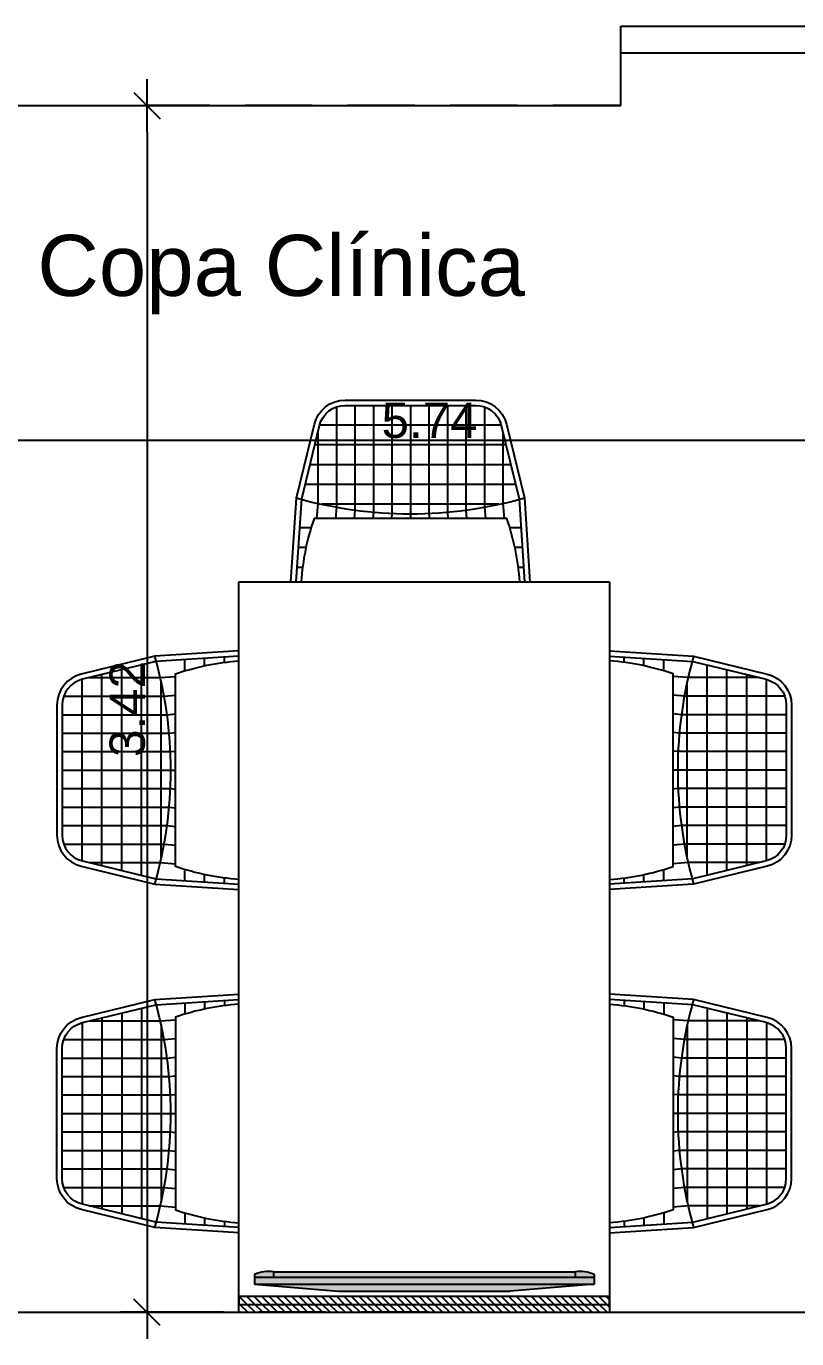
# Model space of a CAD drawing. Header units: millimetres. Extents: x 1573 to 2177, y 1587 to 1932.
# Drawn here: x 1902.498 to 1904.681, y 1911.055 to 1914.775 of the extents above; entities that cross this region are included whole.
import ezdxf
from ezdxf.enums import TextEntityAlignment as Align

# ---------------------------------------------------------------- set-up
doc = ezdxf.new("R2010")
doc.units = ezdxf.units.MM
doc.header["$LTSCALE"] = 0.03
doc.linetypes.add('HIDDEN', pattern=[9.525, 6.35, -3.175])
doc.layers.add('-HIDRO', color=8, linetype='Continuous')
doc.styles.add('ARIAL', font='arial.ttf')
doc.styles.get("Standard").update_dxf_attribs({"font": 'arial.ttf'})

# ---------------------------------------------------------------- blocks, each defined once
blk = doc.blocks.new('TICK1')
for p, q in [((0, 1), (0, -1)), ((0.5, 0.5), (-0.5, -0.5)), ((-1, 0), (1, 0))]:
    blk.add_line(p, q)

msp = doc.modelspace()

# ---------------------------------------------------------------- hatches: boundary and pattern name
at = {"layer": '-HIDRO'}
h = msp.add_hatch(color=256, dxfattribs=at)
h.paths.add_polyline_path([(1903.8686, 1911.1903), (1903.3827, 1911.1903), (1903.1446, 1911.21), (1904.1067, 1911.21)])
h.paths.add_polyline_path([(1903.1983, 1911.2296), (1903.1446, 1911.2296), (1903.1446, 1911.2373, -0.139997), (1903.1983, 1911.245)])
h.paths.add_polyline_path([(1904.0529, 1911.2296), (1903.1983, 1911.2296), (1903.1983, 1911.245), (1904.0529, 1911.245)])
h.paths.add_polyline_path([(1904.1067, 1911.2373), (1904.1067, 1911.2296), (1904.0529, 1911.2296), (1904.0529, 1911.245, -0.139997)])
h.paths.add_polyline_path([(1904.1067, 1911.21), (1903.1446, 1911.21), (1903.1446, 1911.2296), (1904.1067, 1911.2296)])

# ---------------------------------------------------------------- linework, layer by layer
for p, q in [((1904.1829, 1914.7753), (1905.0829, 1914.7753)), ((1904.1829, 1914.5503), (1904.1829, 1914.7753)), ((1904.1829, 1914.7003), (1905.0829, 1914.7003)), ((1900.7704, 1914.5503), (1904.1829, 1914.5503)), ((1902.8404, 1914.4753), (1902.8404, 1911.2053)), ((1903.3767, 1913.6965), (1903.3767, 1913.4121)), ((1903.4292, 1913.7008), (1903.4292, 1913.4039)), ((1903.4816, 1913.7008), (1903.4816, 1913.398)), ((1903.534, 1913.7008), (1903.534, 1913.3934)), ((1903.5864, 1913.7008), (1903.5864, 1913.3934)), ((1903.6389, 1913.7008), (1903.6389, 1913.3934)), ((1903.6913, 1913.7008), (1903.6913, 1913.398)), ((1903.7437, 1913.7008), (1903.7437, 1913.4039)), ((1903.7961, 1913.6965), (1903.7961, 1913.4121)), ((1903.8435, 1913.6449), (1903.3293, 1913.6449)), ((1903.3243, 1913.6242), (1903.3243, 1913.4228)), ((1903.8486, 1913.6242), (1903.8486, 1913.4228)), ((1900.8454, 1913.6023), (1906.4359, 1913.6023)), ((1903.8572, 1913.5887), (1903.3157, 1913.5887)), ((1903.8708, 1913.5326), (1903.302, 1913.5326)), ((1903.8845, 1913.4764), (1903.2884, 1913.4764)), ((1903.3243, 1913.4228), (1903.3207, 1913.3799)), ((1903.8373, 1913.4203), (1903.3355, 1913.4203)), ((1903.8486, 1913.4228), (1903.8521, 1913.3799)), ((1903.3767, 1913.4121), (1903.3741, 1913.3799)), ((1903.4292, 1913.4039), (1903.4272, 1913.3799)), ((1903.4816, 1913.398), (1903.4801, 1913.3799)), ((1903.534, 1913.3934), (1903.5329, 1913.3799)), ((1903.5864, 1913.3934), (1903.5864, 1913.3799)), ((1903.6389, 1913.3934), (1903.64, 1913.3799)), ((1903.6913, 1913.398), (1903.6928, 1913.3799)), ((1903.7437, 1913.4039), (1903.7457, 1913.3799)), ((1903.7961, 1913.4121), (1903.7988, 1913.3799)), ((1903.3049, 1913.3537), (1903.2731, 1913.3537)), ((1903.8997, 1913.3537), (1903.868, 1913.3537)), ((1903.2905, 1913.2975), (1903.2694, 1913.2975)), ((1903.9035, 1913.2975), (1903.8824, 1913.2975)), ((1903.2808, 1913.2414), (1903.2657, 1913.2414)), ((1903.9072, 1913.2414), (1903.892, 1913.2414)), ((1903.1006, 1911.1303), (1903.1006, 1913.2003)), ((1903.1006, 1913.2003), (1904.1506, 1913.2003)), ((1904.1506, 1913.2003), (1904.1506, 1911.1303)), ((1902.9473, 1912.9484), (1902.9473, 1912.9801)), ((1903.0034, 1912.9628), (1903.0034, 1912.9839)), ((1903.0595, 1912.9724), (1903.0595, 1912.9876)), ((1904.1917, 1912.9724), (1904.1917, 1912.9876)), ((1904.2479, 1912.9628), (1904.2479, 1912.9839)), ((1904.304, 1912.9484), (1904.304, 1912.9801)), ((1902.7122, 1912.3961), (1902.7122, 1912.9376)), ((1902.7684, 1912.3824), (1902.7684, 1912.9512)), ((1902.8245, 1912.3688), (1902.8245, 1912.9649)), ((1904.4268, 1912.3688), (1904.4268, 1912.9649)), ((1904.4829, 1912.3824), (1904.4829, 1912.9512)), ((1904.5391, 1912.3961), (1904.5391, 1912.9376)), ((1902.6561, 1912.4097), (1902.6561, 1912.9239)), ((1902.6767, 1912.929), (1902.8781, 1912.929)), ((1902.8781, 1912.929), (1902.921, 1912.9325)), ((1902.8806, 1912.4159), (1902.8806, 1912.9177)), ((1904.3731, 1912.929), (1904.3303, 1912.9325)), ((1904.3706, 1912.4159), (1904.3706, 1912.9177)), ((1904.5746, 1912.929), (1904.3731, 1912.929)), ((1904.5952, 1912.4097), (1904.5952, 1912.9239)), ((1902.6044, 1912.8765), (1902.8888, 1912.8765)), ((1902.8888, 1912.8765), (1902.921, 1912.8792)), ((1904.3625, 1912.8765), (1904.3303, 1912.8792)), ((1904.6468, 1912.8765), (1904.3625, 1912.8765)), ((1902.6001, 1912.8241), (1902.8971, 1912.8241)), ((1902.8971, 1912.8241), (1902.921, 1912.8261)), ((1904.3542, 1912.8241), (1904.3303, 1912.8261)), ((1904.6512, 1912.8241), (1904.3542, 1912.8241)), ((1902.6001, 1912.7717), (1902.9029, 1912.7717)), ((1902.9029, 1912.7717), (1902.921, 1912.7732)), ((1904.3484, 1912.7717), (1904.3303, 1912.7732)), ((1904.6512, 1912.7717), (1904.3484, 1912.7717)), ((1902.6001, 1912.7193), (1902.9076, 1912.7193)), ((1902.9076, 1912.7193), (1902.921, 1912.7204)), ((1904.3437, 1912.7193), (1904.3303, 1912.7204)), ((1904.6512, 1912.7193), (1904.3437, 1912.7193)), ((1902.6001, 1912.6668), (1902.9076, 1912.6668)), ((1902.9076, 1912.6668), (1902.921, 1912.6668)), ((1904.3437, 1912.6668), (1904.3303, 1912.6668)), ((1904.6512, 1912.6668), (1904.3437, 1912.6668)), ((1902.6001, 1912.6144), (1902.9076, 1912.6144)), ((1902.9076, 1912.6144), (1902.921, 1912.6133)), ((1904.3437, 1912.6144), (1904.3303, 1912.6133)), ((1904.6512, 1912.6144), (1904.3437, 1912.6144)), ((1902.6001, 1912.562), (1902.9029, 1912.562)), ((1902.9029, 1912.562), (1902.921, 1912.5605)), ((1904.3484, 1912.562), (1904.3303, 1912.5605)), ((1904.6512, 1912.562), (1904.3484, 1912.562)), ((1902.6001, 1912.5096), (1902.8971, 1912.5096)), ((1902.8971, 1912.5096), (1902.921, 1912.5076)), ((1904.3542, 1912.5096), (1904.3303, 1912.5076)), ((1904.6512, 1912.5096), (1904.3542, 1912.5096)), ((1902.6044, 1912.4571), (1902.8888, 1912.4571)), ((1902.8888, 1912.4571), (1902.921, 1912.4545)), ((1904.3625, 1912.4571), (1904.3303, 1912.4545)), ((1904.6468, 1912.4571), (1904.3625, 1912.4571)), ((1902.6767, 1912.4047), (1902.8781, 1912.4047)), ((1902.8781, 1912.4047), (1902.921, 1912.4011)), ((1902.9473, 1912.3535), (1902.9473, 1912.3853)), ((1904.304, 1912.3535), (1904.304, 1912.3853)), ((1904.3731, 1912.4047), (1904.3303, 1912.4011)), ((1904.5746, 1912.4047), (1904.3731, 1912.4047)), ((1903.0034, 1912.3498), (1903.0034, 1912.3709)), ((1903.0595, 1912.3461), (1903.0595, 1912.3612)), ((1904.1917, 1912.3461), (1904.1917, 1912.3612)), ((1904.2479, 1912.3498), (1904.2479, 1912.3709)), ((1902.9473, 1912.0071), (1902.9473, 1911.9753)), ((1903.0034, 1912.0108), (1903.0034, 1911.9897)), ((1903.0595, 1912.0145), (1903.0595, 1911.9994)), ((1904.1917, 1912.0145), (1904.1917, 1911.9994)), ((1904.2479, 1912.0108), (1904.2479, 1911.9897)), ((1904.304, 1912.0071), (1904.304, 1911.9753)), ((1902.7684, 1911.9782), (1902.7684, 1911.4094)), ((1902.8245, 1911.9918), (1902.8245, 1911.3957)), ((1904.4268, 1911.9918), (1904.4268, 1911.3957)), ((1904.4829, 1911.9782), (1904.4829, 1911.4094)), ((1902.6561, 1911.9509), (1902.6561, 1911.4367)), ((1902.6767, 1911.9559), (1902.8781, 1911.9559)), ((1902.7122, 1911.9645), (1902.7122, 1911.423)), ((1902.8781, 1911.9559), (1902.921, 1911.9594)), ((1902.8806, 1911.9447), (1902.8806, 1911.4429)), ((1904.3731, 1911.9559), (1904.3303, 1911.9594)), ((1904.3706, 1911.9447), (1904.3706, 1911.4429)), ((1904.5746, 1911.9559), (1904.3731, 1911.9559)), ((1904.5391, 1911.9645), (1904.5391, 1911.423)), ((1904.5952, 1911.9509), (1904.5952, 1911.4367)), ((1902.6044, 1911.9035), (1902.8888, 1911.9035)), ((1902.8888, 1911.9035), (1902.921, 1911.9061)), ((1904.3625, 1911.9035), (1904.3303, 1911.9061)), ((1904.6468, 1911.9035), (1904.3625, 1911.9035)), ((1902.6001, 1911.851), (1902.8971, 1911.851)), ((1902.8971, 1911.851), (1902.921, 1911.853)), ((1904.3542, 1911.851), (1904.3303, 1911.853)), ((1904.6512, 1911.851), (1904.3542, 1911.851)), ((1902.6001, 1911.7986), (1902.9029, 1911.7986)), ((1902.9029, 1911.7986), (1902.921, 1911.8001)), ((1904.3484, 1911.7986), (1904.3303, 1911.8001)), ((1904.6512, 1911.7986), (1904.3484, 1911.7986)), ((1902.6001, 1911.7462), (1902.9076, 1911.7462)), ((1902.9076, 1911.7462), (1902.921, 1911.7473)), ((1904.3437, 1911.7462), (1904.3303, 1911.7473)), ((1904.6512, 1911.7462), (1904.3437, 1911.7462)), ((1902.6001, 1911.6938), (1902.9076, 1911.6938)), ((1902.9076, 1911.6938), (1902.921, 1911.6938)), ((1904.3437, 1911.6938), (1904.3303, 1911.6938)), ((1904.6512, 1911.6938), (1904.3437, 1911.6938)), ((1902.6001, 1911.6413), (1902.9076, 1911.6413)), ((1902.9076, 1911.6413), (1902.921, 1911.6402)), ((1904.3437, 1911.6413), (1904.3303, 1911.6402)), ((1904.6512, 1911.6413), (1904.3437, 1911.6413)), ((1902.6001, 1911.5889), (1902.9029, 1911.5889)), ((1902.9029, 1911.5889), (1902.921, 1911.5874)), ((1904.3484, 1911.5889), (1904.3303, 1911.5874)), ((1904.6512, 1911.5889), (1904.3484, 1911.5889)), ((1902.6001, 1911.5365), (1902.8971, 1911.5365)), ((1902.8971, 1911.5365), (1902.921, 1911.5345)), ((1904.3542, 1911.5365), (1904.3303, 1911.5345)), ((1904.6512, 1911.5365), (1904.3542, 1911.5365)), ((1902.6044, 1911.4841), (1902.8888, 1911.4841)), ((1902.8888, 1911.4841), (1902.921, 1911.4814)), ((1904.3625, 1911.4841), (1904.3303, 1911.4814)), ((1904.6468, 1911.4841), (1904.3625, 1911.4841)), ((1902.6767, 1911.4316), (1902.8781, 1911.4316)), ((1902.8781, 1911.4316), (1902.921, 1911.4281)), ((1902.9473, 1911.4122), (1902.9473, 1911.3804)), ((1904.304, 1911.4122), (1904.304, 1911.3804)), ((1904.3731, 1911.4316), (1904.3303, 1911.4281)), ((1904.5746, 1911.4316), (1904.3731, 1911.4316)), ((1903.0034, 1911.3978), (1903.0034, 1911.3767)), ((1903.0595, 1911.3882), (1903.0595, 1911.373)), ((1904.1917, 1911.3882), (1904.1917, 1911.373)), ((1904.2479, 1911.3978), (1904.2479, 1911.3767)), ((1903.1446, 1911.2373), (1903.1446, 1911.2296)), ((1903.1446, 1911.2296), (1903.1446, 1911.21)), ((1903.1446, 1911.2296), (1904.1067, 1911.2296)), ((1903.1983, 1911.245), (1904.0529, 1911.245)), ((1903.1983, 1911.245), (1903.1983, 1911.2296)), ((1904.0529, 1911.245), (1904.0529, 1911.2296)), ((1904.1067, 1911.2373), (1904.1067, 1911.2296)), ((1904.1067, 1911.2296), (1904.1067, 1911.21)), ((1903.1446, 1911.21), (1904.1067, 1911.21)), ((1903.1446, 1911.21), (1903.3827, 1911.1903)), ((1903.3827, 1911.1903), (1903.8686, 1911.1903)), ((1904.1067, 1911.21), (1903.8686, 1911.1903)), ((1904.1506, 1911.1753), (1903.1006, 1911.1753)), ((1903.1006, 1911.1753), (1903.1006, 1911.1528)), ((1903.103, 1911.1528), (1903.1006, 1911.1551)), ((1903.1006, 1911.1528), (1904.1506, 1911.1528)), ((1903.1006, 1911.1303), (1903.1006, 1911.1528)), ((1903.1242, 1911.1528), (1903.1017, 1911.1753)), ((1903.1255, 1911.1303), (1903.103, 1911.1528)), ((1903.1454, 1911.1528), (1903.1229, 1911.1753)), ((1903.1467, 1911.1303), (1903.1242, 1911.1528)), ((1903.1666, 1911.1528), (1903.1441, 1911.1753)), ((1903.1679, 1911.1303), (1903.1454, 1911.1528)), ((1903.1878, 1911.1528), (1903.1653, 1911.1753)), ((1903.1891, 1911.1303), (1903.1666, 1911.1528)), ((1903.209, 1911.1528), (1903.1865, 1911.1753)), ((1903.2103, 1911.1303), (1903.1878, 1911.1528)), ((1903.2303, 1911.1528), (1903.2078, 1911.1753)), ((1903.2315, 1911.1303), (1903.209, 1911.1528)), ((1903.2515, 1911.1528), (1903.229, 1911.1753)), ((1903.2528, 1911.1303), (1903.2303, 1911.1528)), ((1903.2727, 1911.1528), (1903.2502, 1911.1753)), ((1903.274, 1911.1303), (1903.2515, 1911.1528)), ((1903.2939, 1911.1528), (1903.2714, 1911.1753)), ((1903.2952, 1911.1303), (1903.2727, 1911.1528)), ((1903.3151, 1911.1528), (1903.2926, 1911.1753)), ((1903.3164, 1911.1303), (1903.2939, 1911.1528)), ((1903.3363, 1911.1528), (1903.3138, 1911.1753)), ((1903.3376, 1911.1303), (1903.3151, 1911.1528)), ((1903.3575, 1911.1528), (1903.335, 1911.1753)), ((1903.3588, 1911.1303), (1903.3363, 1911.1528)), ((1903.3787, 1911.1528), (1903.3562, 1911.1753)), ((1903.38, 1911.1303), (1903.3575, 1911.1528)), ((1903.4, 1911.1528), (1903.3775, 1911.1753)), ((1903.4012, 1911.1303), (1903.3787, 1911.1528)), ((1903.4212, 1911.1528), (1903.3987, 1911.1753)), ((1903.4225, 1911.1303), (1903.4, 1911.1528)), ((1903.4424, 1911.1528), (1903.4199, 1911.1753)), ((1903.4437, 1911.1303), (1903.4212, 1911.1528)), ((1903.4636, 1911.1528), (1903.4411, 1911.1753)), ((1903.4649, 1911.1303), (1903.4424, 1911.1528)), ((1903.4848, 1911.1528), (1903.4623, 1911.1753)), ((1903.4861, 1911.1303), (1903.4636, 1911.1528)), ((1903.506, 1911.1528), (1903.4835, 1911.1753)), ((1903.5073, 1911.1303), (1903.4848, 1911.1528)), ((1903.5272, 1911.1528), (1903.5047, 1911.1753)), ((1903.5285, 1911.1303), (1903.506, 1911.1528)), ((1903.5485, 1911.1528), (1903.526, 1911.1753)), ((1903.5497, 1911.1303), (1903.5272, 1911.1528)), ((1903.5697, 1911.1528), (1903.5472, 1911.1753)), ((1903.571, 1911.1303), (1903.5485, 1911.1528)), ((1903.5909, 1911.1528), (1903.5684, 1911.1753)), ((1903.5922, 1911.1303), (1903.5697, 1911.1528)), ((1903.6121, 1911.1528), (1903.5896, 1911.1753)), ((1903.6134, 1911.1303), (1903.5909, 1911.1528)), ((1903.6333, 1911.1528), (1903.6108, 1911.1753)), ((1903.6346, 1911.1303), (1903.6121, 1911.1528)), ((1903.6545, 1911.1528), (1903.632, 1911.1753)), ((1903.6558, 1911.1303), (1903.6333, 1911.1528)), ((1903.6757, 1911.1528), (1903.6532, 1911.1753)), ((1903.677, 1911.1303), (1903.6545, 1911.1528)), ((1903.6969, 1911.1528), (1903.6744, 1911.1753)), ((1903.6982, 1911.1303), (1903.6757, 1911.1528)), ((1903.7182, 1911.1528), (1903.6957, 1911.1753)), ((1903.7194, 1911.1303), (1903.6969, 1911.1528)), ((1903.7394, 1911.1528), (1903.7169, 1911.1753)), ((1903.7407, 1911.1303), (1903.7182, 1911.1528)), ((1903.7606, 1911.1528), (1903.7381, 1911.1753)), ((1903.7619, 1911.1303), (1903.7394, 1911.1528)), ((1903.7818, 1911.1528), (1903.7593, 1911.1753)), ((1903.7831, 1911.1303), (1903.7606, 1911.1528)), ((1903.803, 1911.1528), (1903.7805, 1911.1753)), ((1903.8043, 1911.1303), (1903.7818, 1911.1528)), ((1903.8242, 1911.1528), (1903.8017, 1911.1753)), ((1903.8255, 1911.1303), (1903.803, 1911.1528)), ((1903.8454, 1911.1528), (1903.8229, 1911.1753)), ((1903.8467, 1911.1303), (1903.8242, 1911.1528)), ((1903.8667, 1911.1528), (1903.8442, 1911.1753)), ((1903.8679, 1911.1303), (1903.8454, 1911.1528)), ((1903.8879, 1911.1528), (1903.8654, 1911.1753)), ((1903.8892, 1911.1303), (1903.8667, 1911.1528)), ((1903.9091, 1911.1528), (1903.8866, 1911.1753)), ((1903.9104, 1911.1303), (1903.8879, 1911.1528)), ((1903.9303, 1911.1528), (1903.9078, 1911.1753)), ((1903.9316, 1911.1303), (1903.9091, 1911.1528)), ((1903.9515, 1911.1528), (1903.929, 1911.1753)), ((1903.9528, 1911.1303), (1903.9303, 1911.1528)), ((1903.9727, 1911.1528), (1903.9502, 1911.1753)), ((1903.974, 1911.1303), (1903.9515, 1911.1528)), ((1903.9939, 1911.1528), (1903.9714, 1911.1753)), ((1903.9952, 1911.1303), (1903.9727, 1911.1528)), ((1904.0151, 1911.1528), (1903.9926, 1911.1753)), ((1904.0164, 1911.1303), (1903.9939, 1911.1528)), ((1904.0364, 1911.1528), (1904.0139, 1911.1753)), ((1904.0376, 1911.1303), (1904.0151, 1911.1528)), ((1904.0576, 1911.1528), (1904.0351, 1911.1753)), ((1904.0589, 1911.1303), (1904.0364, 1911.1528)), ((1904.0788, 1911.1528), (1904.0563, 1911.1753)), ((1904.0801, 1911.1303), (1904.0576, 1911.1528)), ((1904.1, 1911.1528), (1904.0775, 1911.1753)), ((1904.1013, 1911.1303), (1904.0788, 1911.1528)), ((1904.1212, 1911.1528), (1904.0987, 1911.1753)), ((1904.1225, 1911.1303), (1904.1, 1911.1528)), ((1904.1424, 1911.1528), (1904.1199, 1911.1753)), ((1904.1437, 1911.1303), (1904.1212, 1911.1528)), ((1904.1506, 1911.1658), (1904.1411, 1911.1753)), ((1904.1506, 1911.1446), (1904.1424, 1911.1528)), ((1904.1506, 1911.1528), (1904.1506, 1911.1753)), ((1904.1506, 1911.1528), (1904.1506, 1911.1303)), ((1900.7704, 1911.1303), (1906.5109, 1911.1303)), ((1903.1043, 1911.1303), (1903.1006, 1911.1339))]:
    msp.add_line(p, q, dxfattribs=at)
at = {"layer": '-HIDRO', "linetype": 'HIDDEN'}
for p, q in [((1904.1799, 1914.5503), (1902.8314, 1914.5503)), ((1903.6376, 1911.1303), (1902.8314, 1911.1303))]:
    msp.add_line(p, q, dxfattribs=at)
at = {"layer": '-HIDRO'}
for points in [[(1903.2479, 1913.2003), (1903.2637, 1913.4383), (1903.3144, 1913.6471, -0.345989), (1903.4019, 1913.7158), (1903.771, 1913.7158, -0.345989), (1903.8584, 1913.6471), (1903.9092, 1913.4383), (1903.9249, 1913.2003)], [(1903.2629, 1913.2003), (1903.2786, 1913.436), (1903.329, 1913.6436, -0.345989), (1903.4019, 1913.7008), (1903.771, 1913.7008, -0.345989), (1903.8439, 1913.6436), (1903.8943, 1913.436), (1903.9099, 1913.2003)], [(1903.8961, 1913.2003, 0.065364), (1903.8595, 1913.3799), (1903.3133, 1913.3799, 0.065364), (1903.2767, 1913.2003, 0.065364)], [(1903.1006, 1913.0053), (1902.8626, 1912.9896), (1902.6538, 1912.9388, 0.345989), (1902.5851, 1912.8514), (1902.5851, 1912.4823, 0.345989), (1902.6538, 1912.3948), (1902.8626, 1912.3441), (1903.1006, 1912.3283)], [(1903.1006, 1912.9903), (1902.8649, 1912.9747), (1902.6574, 1912.9243, 0.345989), (1902.6001, 1912.8514), (1902.6001, 1912.4823, 0.345989), (1902.6574, 1912.4094), (1902.8649, 1912.359), (1903.1006, 1912.3433)], [(1903.1006, 1912.3571, -0.065364), (1902.921, 1912.3937), (1902.921, 1912.9399, -0.065364), (1903.1006, 1912.9765, -0.065364)], [(1904.1506, 1913.0053), (1904.3886, 1912.9896), (1904.5974, 1912.9388, -0.345989), (1904.6662, 1912.8514), (1904.6662, 1912.4823, -0.345989), (1904.5974, 1912.3948), (1904.3886, 1912.3441), (1904.1506, 1912.3283)], [(1904.1506, 1912.9903), (1904.3863, 1912.9747), (1904.5939, 1912.9243, -0.345989), (1904.6512, 1912.8514), (1904.6512, 1912.4823, -0.345989), (1904.5939, 1912.4094), (1904.3863, 1912.359), (1904.1506, 1912.3433)], [(1904.1506, 1912.3571, 0.065364), (1904.3303, 1912.3937), (1904.3303, 1912.9399, 0.065364), (1904.1506, 1912.9765, 0.065364)], [(1903.1006, 1911.3553), (1902.8626, 1911.371), (1902.6538, 1911.4218, -0.345989), (1902.5851, 1911.5092), (1902.5851, 1911.8783, -0.345989), (1902.6538, 1911.9658), (1902.8626, 1912.0165), (1903.1006, 1912.0323)], [(1903.1006, 1911.3703), (1902.8649, 1911.3859), (1902.6574, 1911.4363, -0.345989), (1902.6001, 1911.5092), (1902.6001, 1911.8783, -0.345989), (1902.6574, 1911.9512), (1902.8649, 1912.0016), (1903.1006, 1912.0172)], [(1904.1506, 1911.3553), (1904.3886, 1911.371), (1904.5974, 1911.4218, 0.345989), (1904.6662, 1911.5092), (1904.6662, 1911.8783, 0.345989), (1904.5974, 1911.9658), (1904.3886, 1912.0165), (1904.1506, 1912.0323)], [(1904.1506, 1911.3703), (1904.3863, 1911.3859), (1904.5939, 1911.4363, 0.345989), (1904.6512, 1911.5092), (1904.6512, 1911.8783, 0.345989), (1904.5939, 1911.9512), (1904.3863, 1912.0016), (1904.1506, 1912.0172)], [(1903.1006, 1912.0035, 0.065364), (1902.921, 1911.9669), (1902.921, 1911.4207, 0.065364), (1903.1006, 1911.3841, 0.065364)], [(1904.1506, 1912.0035, -0.065364), (1904.3303, 1911.9669), (1904.3303, 1911.4207, -0.065364), (1904.1506, 1911.3841, -0.065364)]]:
    msp.add_lwpolyline(points, format="xyb", dxfattribs=at)
for centre, radius, start, end in [((1903.5864, 1914.5752), 1.1818, 254.1516, 285.8484), ((1901.7257, 1912.6668), 1.1818, 344.1516, 15.8484), ((1905.5255, 1912.6668), 1.1818, 164.1516, 195.8484), ((1901.7257, 1911.6938), 1.1818, 344.1516, 15.8484), ((1905.5255, 1911.6938), 1.1818, 164.1516, 195.8484), ((1903.1849, 1911.147), 0.0989, 82.1878, 114.0655), ((1904.0664, 1911.147), 0.0989, 65.9345, 97.8122)]:
    msp.add_arc(centre, radius, start, end, dxfattribs=at)

# ---------------------------------------------------------------- block references
at = {"layer": '-HIDRO', "xscale": 0.07499999993790162, "yscale": 0.07499999993790162, "zscale": 0.07499999993790162}
for p, rotation in [((1902.8404, 1914.5503), 90), ((1902.8404, 1911.1303), 270)]:
    msp.add_blockref('TICK1', p, dxfattribs=dict(at, rotation=rotation))

# ---------------------------------------------------------------- texts
at = {"layer": '-HIDRO', "insert": (1903.6406, 1913.6577), "char_height": 0.1, "attachment_point": 5}
msp.add_mtext('\\A1;5.74', dxfattribs=at)
at = {"layer": '-HIDRO', "insert": (1902.7848, 1912.8403), "char_height": 0.1, "attachment_point": 5, "rotation": 90}
msp.add_mtext('\\A1;3.42', dxfattribs=at)
at = {"style": 'ARIAL'}
msp.add_text('Copa Clínica', height=0.1728, dxfattribs=at).set_placement((1903.2204, 1914.0975), align=Align.MIDDLE_CENTER)

doc.saveas('drawing.dxf')
